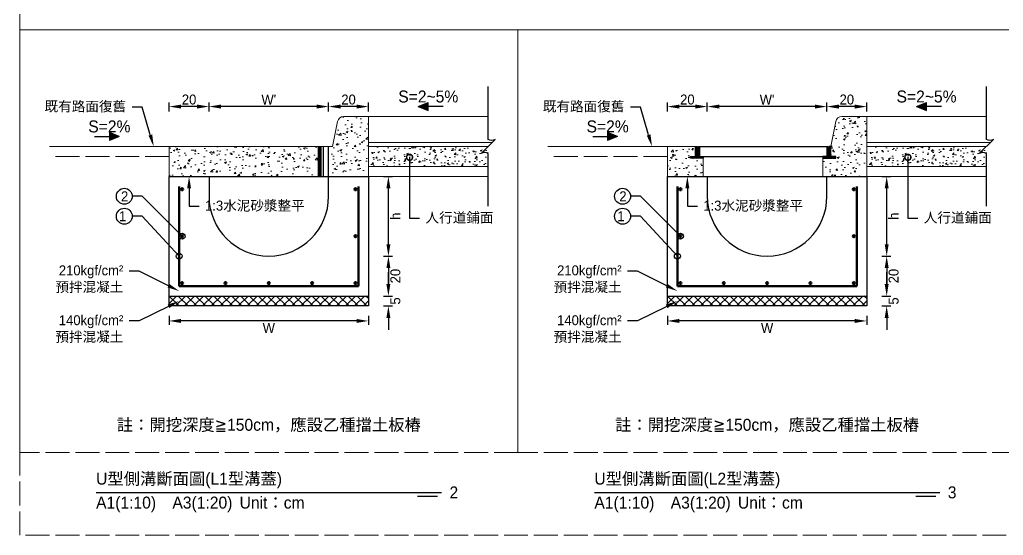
# Model space of a CAD drawing. Extents: x -8920 to 1950, y -2159 to 466.
# Drawn here: x -2640 to -2146.5, y -507 to -248.4 of the extents above; entities that cross this region are included whole.
import ezdxf
from ezdxf import colors
from ezdxf.entities.mleader import LeaderData, LeaderLine
from ezdxf.math import Vec2, Vec3

# ---------------------------------------------------------------- set-up
doc = ezdxf.new("R2010")
doc.units = 0
doc.header["$MEASUREMENT"] = 0
doc.linetypes.add('ACAD_ISO02W100', pattern=[15, 12, -3])
doc.layers.add('一、4.基本-隱藏', color=9, linetype='ACAD_ISO02W100', lineweight=20, plot=False)
doc.layers.add('三、3.文字-註解文字', color=2, linetype='Continuous')
for name, color, linetype, lineweight in [('二、1.繪圖-既有設施', 8, 'Continuous', 20), ('二、2.繪圖-施作項目', 181, 'Continuous', 30), ('二、3.繪圖-排水流向', 170, 'Continuous', 30), ('二、4.繪圖-設計鋪面', 40, 'Continuous', 20), ('二、5.繪圖-鋼筋', 60, 'Continuous', 50), ('二、6.繪圖-其他施作項目', 35, 'Continuous', 30)]:
    doc.layers.add(name, color=color, linetype=linetype, lineweight=lineweight)
doc.styles.add('次圖名(詳圖)', font='MS PGothic.ttf', dxfattribs={"height": 6})
doc.styles.add('註解文字(詳圖)', font='MS PGothic.ttf', dxfattribs={"height": 5})
doc.dimstyles.new('註解文字(詳圖)', dxfattribs={"dimtxt": 5, "dimasz": 6, "dimexe": 2, "dimexo": 5, "dimgap": 1, "dimtad": 2, "dimzin": 0, "dimdsep": 46, "dimtxsty": '註解文字(詳圖)', "dimcen": 0.1, "dimclrd": 144, "dimclre": 144, "dimclrt": 256, "dimadec": 0, "dimazin": 0, "dimtfac": 1, "dimtofl": 0, "dimtmove": 0, "dimatfit": 3, "dimfxlon": 1, "dimtolj": 1, "dimtzin": 0, "dimlwd": -1, "dimlwe": -1, "dimarcsym": 1})

# ---------------------------------------------------------------- blocks, each defined once
blk = doc.blocks.new('*D107')
at = {"layer": 'Defpoints', "color": 0, "transparency": 16777216}
for p in [(-2545, -292), (-2545, -327), (-2485, -327)]:
    blk.add_point(p, dxfattribs=at)
at = {"layer": '三、3.文字-註解文字', "color": 144, "transparency": 16777216}
for p, q in [((-2545, -294.5), (-2545, -290)), ((-2485, -294.5), (-2485, -290)), ((-2491, -292), (-2539, -292))]:
    blk.add_line(p, q, dxfattribs=at)
for points in [[(-2539, -291), (-2539, -293), (-2545, -292)], [(-2491, -291), (-2491, -293), (-2485, -292)]]:
    blk.add_solid(points, dxfattribs=at)
at = {"layer": '三、3.文字-註解文字', "transparency": 16777216, "insert": (-2515, -288.5), "char_height": 5, "attachment_point": 5, "style": '註解文字(詳圖)'}
blk.add_mtext("\\A1;W'", dxfattribs=at)
blk = doc.blocks.new('*D108')
at = {"layer": 'Defpoints', "color": 0, "transparency": 16777216}
for p in [(-2565, -292), (-2565, -327), (-2545, -327)]:
    blk.add_point(p, dxfattribs=at)
at = {"layer": '三、3.文字-註解文字', "color": 144, "transparency": 16777216}
for p, q in [((-2565, -294.5), (-2565, -290)), ((-2545, -294.5), (-2545, -290)), ((-2551, -292), (-2559, -292))]:
    blk.add_line(p, q, dxfattribs=at)
for points in [[(-2559, -291), (-2559, -293), (-2565, -292)], [(-2551, -291), (-2551, -293), (-2545, -292)]]:
    blk.add_solid(points, dxfattribs=at)
at = {"layer": '三、3.文字-註解文字', "transparency": 16777216, "insert": (-2555, -288.5), "char_height": 5, "attachment_point": 5, "style": '註解文字(詳圖)'}
blk.add_mtext('\\A1;20', dxfattribs=at)
blk = doc.blocks.new('*D109')
at = {"layer": 'Defpoints', "color": 0, "transparency": 16777216}
for p in [(-2295, -292), (-2295, -327), (-2235, -327)]:
    blk.add_point(p, dxfattribs=at)
at = {"layer": '三、3.文字-註解文字', "color": 144, "transparency": 16777216}
for p, q in [((-2295, -294.5), (-2295, -290)), ((-2235, -294.5), (-2235, -290)), ((-2241, -292), (-2289, -292))]:
    blk.add_line(p, q, dxfattribs=at)
for points in [[(-2289, -291), (-2289, -293), (-2295, -292)], [(-2241, -291), (-2241, -293), (-2235, -292)]]:
    blk.add_solid(points, dxfattribs=at)
at = {"layer": '三、3.文字-註解文字', "transparency": 16777216, "insert": (-2265, -288.5), "char_height": 5, "attachment_point": 5, "style": '註解文字(詳圖)'}
blk.add_mtext("\\A1;W'", dxfattribs=at)
blk = doc.blocks.new('*D110')
at = {"layer": 'Defpoints', "color": 0, "transparency": 16777216}
for p in [(-2315, -292), (-2315, -327), (-2295, -327)]:
    blk.add_point(p, dxfattribs=at)
at = {"layer": '三、3.文字-註解文字', "color": 144, "transparency": 16777216}
for p, q in [((-2315, -294.5), (-2315, -290)), ((-2295, -294.5), (-2295, -290)), ((-2301, -292), (-2309, -292))]:
    blk.add_line(p, q, dxfattribs=at)
for points in [[(-2309, -291), (-2309, -293), (-2315, -292)], [(-2301, -291), (-2301, -293), (-2295, -292)]]:
    blk.add_solid(points, dxfattribs=at)
at = {"layer": '三、3.文字-註解文字', "transparency": 16777216, "insert": (-2305, -288.5), "char_height": 5, "attachment_point": 5, "style": '註解文字(詳圖)'}
blk.add_mtext('\\A1;20', dxfattribs=at)
blk = doc.blocks.new('*D111')
at = {"layer": 'Defpoints', "color": 0, "transparency": 16777216}
for p in [(-2265, -327), (-2205, -327), (-2265, -367)]:
    blk.add_point(p, dxfattribs=at)
at = {"layer": '三、3.文字-註解文字', "color": 144, "transparency": 16777216}
for p, q in [((-2207.5, -327), (-2203, -327)), ((-2205, -361), (-2205, -333)), ((-2207.5, -367), (-2203, -367))]:
    blk.add_line(p, q, dxfattribs=at)
for points in [[(-2206, -333), (-2204, -333), (-2205, -327)], [(-2206, -361), (-2204, -361), (-2205, -367)]]:
    blk.add_solid(points, dxfattribs=at)
at = {"layer": '三、3.文字-註解文字', "transparency": 16777216, "insert": (-2201.5, -347), "char_height": 5, "attachment_point": 5, "rotation": 90, "style": '註解文字(詳圖)'}
blk.add_mtext('\\A1;h', dxfattribs=at)
blk = doc.blocks.new('*D112')
at = {"layer": 'Defpoints', "color": 0, "transparency": 16777216}
for p in [(-2265, -367), (-2265, -387), (-2205, -387)]:
    blk.add_point(p, dxfattribs=at)
at = {"layer": '三、3.文字-註解文字', "color": 144, "transparency": 16777216}
for p, q in [((-2207.5, -367), (-2203, -367)), ((-2205, -373), (-2205, -381)), ((-2207.5, -387), (-2203, -387))]:
    blk.add_line(p, q, dxfattribs=at)
for points in [[(-2206, -373), (-2204, -373), (-2205, -367)], [(-2206, -381), (-2204, -381), (-2205, -387)]]:
    blk.add_solid(points, dxfattribs=at)
at = {"layer": '三、3.文字-註解文字', "transparency": 16777216, "insert": (-2201.5, -377), "char_height": 5, "attachment_point": 5, "rotation": 90, "style": '註解文字(詳圖)'}
blk.add_mtext('\\A1;20', dxfattribs=at)
blk = doc.blocks.new('*D113')
at = {"layer": 'Defpoints', "color": 0, "transparency": 16777216}
for p in [(-2265, -387), (-2265, -392), (-2205, -392)]:
    blk.add_point(p, dxfattribs=at)
at = {"layer": '三、3.文字-註解文字', "color": 144, "transparency": 16777216}
for p, q in [((-2205, -381), (-2205, -375)), ((-2207.5, -387), (-2203, -387)), ((-2207.5, -392), (-2203, -392)), ((-2205, -398), (-2205, -404))]:
    blk.add_line(p, q, dxfattribs=at)
for points in [[(-2206, -381), (-2204, -381), (-2205, -387)], [(-2206, -398), (-2204, -398), (-2205, -392)]]:
    blk.add_solid(points, dxfattribs=at)
at = {"layer": '三、3.文字-註解文字', "transparency": 16777216, "insert": (-2201.5, -389.5), "char_height": 5, "attachment_point": 5, "rotation": 90, "style": '註解文字(詳圖)'}
blk.add_mtext('\\A1;5', dxfattribs=at)
blk = doc.blocks.new('*D114')
at = {"layer": 'Defpoints', "color": 0, "transparency": 16777216}
for p in [(-2315, -392), (-2215, -392), (-2315, -399.5)]:
    blk.add_point(p, dxfattribs=at)
at = {"layer": '三、3.文字-註解文字', "color": 144, "transparency": 16777216}
for p, q in [((-2315, -397), (-2315, -401.5)), ((-2221, -399.5), (-2309, -399.5)), ((-2215, -397), (-2215, -401.5))]:
    blk.add_line(p, q, dxfattribs=at)
for points in [[(-2309, -398.5), (-2309, -400.5), (-2315, -399.5)], [(-2221, -398.5), (-2221, -400.5), (-2215, -399.5)]]:
    blk.add_solid(points, dxfattribs=at)
at = {"layer": '三、3.文字-註解文字', "transparency": 16777216, "insert": (-2265, -403), "char_height": 5, "attachment_point": 5, "style": '註解文字(詳圖)'}
blk.add_mtext('\\A1;W', dxfattribs=at)
blk = doc.blocks.new('_Small')
at = {"color": 0, "linetype": 'ByBlock', "lineweight": -2}
blk.add_circle((0, 0), 0.25, dxfattribs=at)
blk = doc.blocks.new('排水流向')
at = {"layer": '二、3.繪圖-排水流向'}
h = blk.add_hatch(color=256, dxfattribs=at)
h.dxf.hatch_style = 1
h.paths.add_polyline_path([(0, 1), (0, -1), (2.5, 0)])
for points in [[(-3.75, 0), (0, 0)], [(0, 1), (0, -1)], [(2.5, 0), (0, 1)], [(2.5, 0), (0, -1)]]:
    blk.add_lwpolyline(points, dxfattribs=at)
blk = doc.blocks.new('*D253')
at = {"layer": 'Defpoints', "color": 0, "transparency": 16777216}
for p in [(-2235, -292), (-2235, -327), (-2215, -327)]:
    blk.add_point(p, dxfattribs=at)
at = {"layer": '三、3.文字-註解文字', "color": 144, "transparency": 16777216}
for p, q in [((-2235, -294.5), (-2235, -290)), ((-2215, -294.5), (-2215, -290)), ((-2221, -292), (-2229, -292))]:
    blk.add_line(p, q, dxfattribs=at)
for points in [[(-2229, -291), (-2229, -293), (-2235, -292)], [(-2221, -291), (-2221, -293), (-2215, -292)]]:
    blk.add_solid(points, dxfattribs=at)
at = {"layer": '三、3.文字-註解文字', "transparency": 16777216, "insert": (-2225, -288.5), "char_height": 5, "attachment_point": 5, "style": '註解文字(詳圖)'}
blk.add_mtext('\\A1;20', dxfattribs=at)
blk = doc.blocks.new('*D254')
at = {"layer": 'Defpoints', "color": 0, "transparency": 16777216}
for p in [(-2485, -292), (-2485, -327), (-2465, -327)]:
    blk.add_point(p, dxfattribs=at)
at = {"layer": '三、3.文字-註解文字', "color": 144, "transparency": 16777216}
for p, q in [((-2485, -294.5), (-2485, -290)), ((-2465, -294.5), (-2465, -290)), ((-2471, -292), (-2479, -292))]:
    blk.add_line(p, q, dxfattribs=at)
for points in [[(-2479, -291), (-2479, -293), (-2485, -292)], [(-2471, -291), (-2471, -293), (-2465, -292)]]:
    blk.add_solid(points, dxfattribs=at)
at = {"layer": '三、3.文字-註解文字', "transparency": 16777216, "insert": (-2475, -288.5), "char_height": 5, "attachment_point": 5, "style": '註解文字(詳圖)'}
blk.add_mtext('\\A1;20', dxfattribs=at)
blk = doc.blocks.new('_DotSmall')
at = {"color": 0, "linetype": 'ByBlock', "const_width": 0.5}
blk.add_lwpolyline([(-0.0625, 0, 1), (0.0625, 0, 1)], format="xyb", close=True, dxfattribs=at)
blk = doc.blocks.new('*D278')
at = {"layer": 'Defpoints', "color": 0, "transparency": 16777216}
for p in [(-2515, -327), (-2455, -327), (-2515, -367)]:
    blk.add_point(p, dxfattribs=at)
at = {"layer": '三、3.文字-註解文字', "color": 144, "transparency": 16777216}
for p, q in [((-2457.5, -327), (-2453, -327)), ((-2455, -361), (-2455, -333)), ((-2457.5, -367), (-2453, -367))]:
    blk.add_line(p, q, dxfattribs=at)
for points in [[(-2456, -333), (-2454, -333), (-2455, -327)], [(-2456, -361), (-2454, -361), (-2455, -367)]]:
    blk.add_solid(points, dxfattribs=at)
at = {"layer": '三、3.文字-註解文字', "transparency": 16777216, "insert": (-2451.5, -347), "char_height": 5, "attachment_point": 5, "rotation": 90, "style": '註解文字(詳圖)'}
blk.add_mtext('\\A1;h', dxfattribs=at)
blk = doc.blocks.new('*D279')
at = {"layer": 'Defpoints', "color": 0, "transparency": 16777216}
for p in [(-2515, -367), (-2515, -387), (-2455, -387)]:
    blk.add_point(p, dxfattribs=at)
at = {"layer": '三、3.文字-註解文字', "color": 144, "transparency": 16777216}
for p, q in [((-2457.5, -367), (-2453, -367)), ((-2455, -373), (-2455, -381)), ((-2457.5, -387), (-2453, -387))]:
    blk.add_line(p, q, dxfattribs=at)
for points in [[(-2456, -373), (-2454, -373), (-2455, -367)], [(-2456, -381), (-2454, -381), (-2455, -387)]]:
    blk.add_solid(points, dxfattribs=at)
at = {"layer": '三、3.文字-註解文字', "transparency": 16777216, "insert": (-2451.5, -377), "char_height": 5, "attachment_point": 5, "rotation": 90, "style": '註解文字(詳圖)'}
blk.add_mtext('\\A1;20', dxfattribs=at)
blk = doc.blocks.new('*D280')
at = {"layer": 'Defpoints', "color": 0, "transparency": 16777216}
for p in [(-2515, -387), (-2515, -392), (-2455, -392)]:
    blk.add_point(p, dxfattribs=at)
at = {"layer": '三、3.文字-註解文字', "color": 144, "transparency": 16777216}
for p, q in [((-2455, -381), (-2455, -375)), ((-2457.5, -387), (-2453, -387)), ((-2457.5, -392), (-2453, -392)), ((-2455, -398), (-2455, -404))]:
    blk.add_line(p, q, dxfattribs=at)
for points in [[(-2456, -381), (-2454, -381), (-2455, -387)], [(-2456, -398), (-2454, -398), (-2455, -392)]]:
    blk.add_solid(points, dxfattribs=at)
at = {"layer": '三、3.文字-註解文字', "transparency": 16777216, "insert": (-2451.5, -389.5), "char_height": 5, "attachment_point": 5, "rotation": 90, "style": '註解文字(詳圖)'}
blk.add_mtext('\\A1;5', dxfattribs=at)
blk = doc.blocks.new('*D287')
at = {"layer": 'Defpoints', "color": 0, "transparency": 16777216}
for p in [(-2565, -392), (-2465, -392), (-2565, -399.5)]:
    blk.add_point(p, dxfattribs=at)
at = {"layer": '三、3.文字-註解文字', "color": 144, "transparency": 16777216}
for p, q in [((-2565, -397), (-2565, -401.5)), ((-2471, -399.5), (-2559, -399.5)), ((-2465, -397), (-2465, -401.5))]:
    blk.add_line(p, q, dxfattribs=at)
for points in [[(-2559, -398.5), (-2559, -400.5), (-2565, -399.5)], [(-2471, -398.5), (-2471, -400.5), (-2465, -399.5)]]:
    blk.add_solid(points, dxfattribs=at)
at = {"layer": '三、3.文字-註解文字', "transparency": 16777216, "insert": (-2515, -403), "char_height": 5, "attachment_point": 5, "style": '註解文字(詳圖)'}
blk.add_mtext('\\A1;W', dxfattribs=at)

msp = doc.modelspace()

# ---------------------------------------------------------------- hatches: boundary and pattern name
at = {"layer": '二、1.繪圖-既有設施'}
h = msp.add_hatch(dxfattribs=at)
h.set_pattern_fill('AR-CONC', color=256, scale=0.05)
h.set_pattern_definition([(50, (-1197.767, -1147.249), (9.109233, -0.796954), [0.9525, -10.4775]), (355, (-1197.767, -1147.249), (-1.76217, 9.55284), [0.762, -8.38203]), (100.45144, (-1197.008, -1147.315), (7.34706, 8.75589), [0.8095, -8.90451]), (46.1842, (-1197.767, -1144.709), (13.55395, -2.10212), [1.42875, -15.71625]), (96.6356, (-1196.637, -1144.884), (11.87021, 12.37131), [1.21425, -13.35678]), (351.1842, (-1197.767, -1144.709), (11.87021, 12.37131), [1.143, -12.57299]), (21, (-1196.497, -1145.344), (7.58072, -5.11326), [0.9525, -10.4775]), (326, (-1196.497, -1145.344), (3.0901, 9.2094), [0.762, -8.382]), (71.45144, (-1195.865, -1145.77), (10.67082, 4.09614), [0.8095, -8.904497]), (37.5, (-1197.7668, -1147.2488), (0.15443, 4.227752), [0, -8.2804, 0, -8.509, 0, -8.41375]), (7.5, (-1197.767, -1147.249), (3.340983, 5.009029), [0, -4.8514, 0, -8.0899, 0, -3.20675]), (327.5, (-1200.599, -1147.2488), (6.77953, -0.286437), [0, -3.175, 0, -9.906, 0, -13.1445]), (317.5, (-1201.869, -1147.249), (7.40646, 1.271325), [0, -4.1275, 0, -6.5786, 0, -9.3345])])
h.paths.add_polyline_path([(-2565, -312), (-2565, -327), (-2490, -327), (-2490, -312)])
h.paths.add_polyline_path([(-2483, -312), (-2485, -312), (-2485, -327), (-2465, -327), (-2465, -312), (-2465, -297), (-2477.541, -297, 0.3575108), (-2480.482, -299.412)])
h = msp.add_hatch(dxfattribs=at)
h.set_pattern_fill('AR-CONC', color=256, scale=0.05)
h.set_pattern_definition([(50, (-936.186, -1170.314), (9.109233, -0.796954), [0.9525, -10.4775]), (355, (-936.186, -1170.314), (-1.76217, 9.55284), [0.762, -8.38203]), (100.45144, (-935.427, -1170.381), (7.34706, 8.755888), [0.8095, -8.90451]), (46.1842, (-936.186, -1167.774), (13.55395, -2.10212), [1.42875, -15.71625]), (96.6356, (-935.057, -1167.95), (11.87021, 12.37131), [1.21425, -13.35678]), (351.1842, (-936.186, -1167.774), (11.87021, 12.37131), [1.143, -12.57299]), (21, (-934.916, -1168.409), (7.58072, -5.11326), [0.9525, -10.4775]), (326, (-934.916, -1168.409), (3.0901, 9.2094), [0.762, -8.382]), (71.45144, (-934.2846, -1168.8355), (10.67082, 4.09614), [0.8095, -8.904497]), (37.5, (-936.1863, -1170.3144), (0.15443, 4.227752), [0, -8.2804, 0, -8.509, 0, -8.41375]), (7.5, (-936.1863, -1170.3144), (3.340983, 5.009029), [0, -4.8514, 0, -8.0899, 0, -3.20675]), (327.5, (-939.0184, -1170.3144), (6.77953, -0.286437), [0, -3.175, 0, -9.906, 0, -13.1445]), (317.5, (-940.2884, -1170.3144), (7.40646, 1.271325), [0, -4.1275, 0, -6.5786, 0, -9.3345])])
h.paths.add_polyline_path([(-2303.5, -317.9), (-2303.5, -317), (-2300.9, -317), (-2300.9, -312), (-2315, -312), (-2315, -327), (-2297, -327), (-2297, -317.9)])
h.paths.add_polyline_path([(-2230.5, -317), (-2230.5, -317.9), (-2237, -317.9), (-2237, -327), (-2215, -327), (-2215, -312), (-2215, -297), (-2227.541, -297, 0.3575108), (-2230.482, -299.412), (-2233, -312), (-2233.1, -312), (-2233.1, -317)])
at = {"layer": '二、2.繪圖-施作項目'}
h = msp.add_hatch(dxfattribs=at)
h.set_pattern_fill('ANSI37', color=256)
h.set_pattern_definition([(45, (-2385.809, 448.5365), (-2.245064, 2.245064), []), (135, (-2385.809, 448.5365), (-2.245064, -2.245064), [])])
h.paths.add_polyline_path([(-2465, -392), (-2565, -392), (-2565, -387), (-2465, -387)])
h = msp.add_hatch(dxfattribs=at)
h.set_pattern_fill('ANSI37', color=256)
h.set_pattern_definition([(45, (-2135.809, 448.5365), (-2.245064, 2.245064), []), (135, (-2135.809, 448.5365), (-2.245064, -2.245064), [])])
h.paths.add_polyline_path([(-2215, -392), (-2315, -392), (-2315, -387), (-2215, -387)])
at = {"layer": '二、4.繪圖-設計鋪面'}
h = msp.add_hatch(dxfattribs=at)
h.set_pattern_fill('AR-CONC', color=256)
h.set_pattern_definition([(50, (-2599.145, 123.4644), (7.1726, -0.62752), [0.75, -8.25]), (355, (-2599.145, 123.4644), (-1.38751, 7.52192), [0.6, -6.6]), (100.4514, (-2598.547, 123.412), (5.78509, 6.8944), [0.6374, -7.01142]), (46.1842, (-2599.145, 125.464), (10.67241, -1.6552), [1.125, -12.375]), (96.6356, (-2598.256, 125.326), (9.34662, 9.74119), [0.9561, -10.51714]), (351.1842, (-2599.145, 125.464), (9.34662, 9.74119), [0.9, -9.9]), (21, (-2598.145, 124.9644), (5.96907, -4.02619), [0.75, -8.25]), (326, (-2598.145, 124.9644), (2.43315, 7.2515), [0.6, -6.6]), (71.4514, (-2597.6476, 124.629), (8.40222, 3.22531), [0.6374, -7.01142]), (37.5, (-2599.145, 123.4644), (0.121599, 3.328939), [0, -6.52, 0, -6.7, 0, -6.625]), (7.5, (-2599.145, 123.4644), (2.630695, 3.944117), [0, -3.82, 0, -6.37, 0, -2.525]), (327.5, (-2601.375, 123.4644), (5.338224, -0.225549), [0, -2.5, 0, -7.8, 0, -10.35]), (317.5, (-2602.375, 123.4644), (5.83186, 1.00105), [0, -3.25, 0, -5.18, 0, -7.35])])
h.paths.add_polyline_path([(-2405, -312), (-2465, -312), (-2465, -319.5), (-2455, -319.5), (-2455, -322), (-2405, -322)])
h.paths.add_polyline_path([(-2455, -319.5), (-2465, -319.5), (-2465, -322), (-2455, -322)], flags=17)
h = msp.add_hatch(dxfattribs=at)
h.set_pattern_fill('AR-CONC', color=256)
h.set_pattern_definition([(50, (-2349.145, 123.4644), (7.1726, -0.62752), [0.75, -8.25]), (355, (-2349.145, 123.4644), (-1.38751, 7.52192), [0.6, -6.6]), (100.4514, (-2348.547, 123.412), (5.78509, 6.8944), [0.6374, -7.01142]), (46.1842, (-2349.145, 125.464), (10.67241, -1.6552), [1.125, -12.375]), (96.6356, (-2348.256, 125.326), (9.34662, 9.74119), [0.9561, -10.51714]), (351.1842, (-2349.145, 125.464), (9.34662, 9.74119), [0.9, -9.9]), (21, (-2348.145, 124.9644), (5.96907, -4.02619), [0.75, -8.25]), (326, (-2348.145, 124.9644), (2.43315, 7.2515), [0.6, -6.6]), (71.4514, (-2347.6476, 124.629), (8.40222, 3.22531), [0.6374, -7.01142]), (37.5, (-2349.145, 123.4644), (0.121599, 3.328939), [0, -6.52, 0, -6.7, 0, -6.625]), (7.5, (-2349.145, 123.4644), (2.630695, 3.944117), [0, -3.82, 0, -6.37, 0, -2.525]), (327.5, (-2351.375, 123.4644), (5.338224, -0.225549), [0, -2.5, 0, -7.8, 0, -10.35]), (317.5, (-2352.375, 123.4644), (5.83186, 1.00105), [0, -3.25, 0, -5.18, 0, -7.35])])
h.paths.add_polyline_path([(-2155, -312), (-2215, -312), (-2215, -319.5), (-2205, -319.5), (-2205, -322), (-2155, -322)])
h.paths.add_polyline_path([(-2205, -319.5), (-2215, -319.5), (-2215, -322), (-2205, -322)], flags=17)
at = {"layer": '二、5.繪圖-鋼筋'}
h = msp.add_hatch(color=256, dxfattribs=at)
h.dxf.hatch_style = 1
h.paths.add_polyline_path([(-2558, -333.5, 1), (-2559, -333.5, 1)])
h = msp.add_hatch(color=256, dxfattribs=at)
h.dxf.hatch_style = 1
h.paths.add_polyline_path([(-2471, -333.5, 1), (-2472, -333.5, 1)])
h = msp.add_hatch(color=256, dxfattribs=at)
h.dxf.hatch_style = 1
h.paths.add_polyline_path([(-2308, -333.5, 1), (-2309, -333.5, 1)])
h = msp.add_hatch(color=256, dxfattribs=at)
h.dxf.hatch_style = 1
h.paths.add_polyline_path([(-2221, -333.5, 1), (-2222, -333.5, 1)])
h = msp.add_hatch(color=256, dxfattribs=at)
h.dxf.hatch_style = 1
h.paths.add_polyline_path([(-2558, -357, 1), (-2559, -357, 1)])
h = msp.add_hatch(color=256, dxfattribs=at)
h.dxf.hatch_style = 1
h.paths.add_polyline_path([(-2471, -357, 1), (-2472, -357, 1)])
h = msp.add_hatch(color=256, dxfattribs=at)
h.dxf.hatch_style = 1
h.paths.add_polyline_path([(-2308, -357, 1), (-2309, -357, 1)])
h = msp.add_hatch(color=256, dxfattribs=at)
h.dxf.hatch_style = 1
h.paths.add_polyline_path([(-2221, -357, 1), (-2222, -357, 1)])
h = msp.add_hatch(color=256, dxfattribs=at)
h.dxf.hatch_style = 1
h.paths.add_polyline_path([(-2558, -380.5, 1), (-2559, -380.5, 1)])
h = msp.add_hatch(color=256, dxfattribs=at)
h.dxf.hatch_style = 1
h.paths.add_polyline_path([(-2536.25, -380.5, 1), (-2537.25, -380.5, 1)])
h = msp.add_hatch(color=256, dxfattribs=at)
h.dxf.hatch_style = 1
h.paths.add_polyline_path([(-2514.5, -380.5, 1), (-2515.5, -380.5, 1)])
h = msp.add_hatch(color=256, dxfattribs=at)
h.dxf.hatch_style = 1
h.paths.add_polyline_path([(-2492.75, -380.5, 1), (-2493.75, -380.5, 1)])
h = msp.add_hatch(color=256, dxfattribs=at)
h.dxf.hatch_style = 1
h.paths.add_polyline_path([(-2471, -380.5, 1), (-2472, -380.5, 1)])
h = msp.add_hatch(color=256, dxfattribs=at)
h.dxf.hatch_style = 1
h.paths.add_polyline_path([(-2308, -380.5, 1), (-2309, -380.5, 1)])
h = msp.add_hatch(color=256, dxfattribs=at)
h.dxf.hatch_style = 1
h.paths.add_polyline_path([(-2286.25, -380.5, 1), (-2287.25, -380.5, 1)])
h = msp.add_hatch(color=256, dxfattribs=at)
h.dxf.hatch_style = 1
h.paths.add_polyline_path([(-2264.5, -380.5, 1), (-2265.5, -380.5, 1)])
h = msp.add_hatch(color=256, dxfattribs=at)
h.dxf.hatch_style = 1
h.paths.add_polyline_path([(-2242.75, -380.5, 1), (-2243.75, -380.5, 1)])
h = msp.add_hatch(color=256, dxfattribs=at)
h.dxf.hatch_style = 1
h.paths.add_polyline_path([(-2221, -380.5, 1), (-2222, -380.5, 1)])
at = {"layer": '二、6.繪圖-其他施作項目'}
h = msp.add_hatch(dxfattribs=at)
h.set_pattern_fill('ANSI31', color=256, scale=0.1)
h.set_pattern_definition([(45, (-1072.16578, -1307.46255), (-0.2245064, 0.2245064), [])])
h.paths.add_polyline_path([(-2300, -312), (-2300.9, -312), (-2300.9, -317), (-2303.5, -317), (-2303.5, -317.9), (-2297, -317.9), (-2297, -317), (-2300, -317)])
h.paths.add_polyline_path([(-2234, -317), (-2237, -317), (-2237, -317.9), (-2230.5, -317.9), (-2230.5, -317), (-2233.1, -317), (-2233.1, -312), (-2234, -312)])

# ---------------------------------------------------------------- linework, layer by layer
at = {"layer": '一、4.基本-隱藏'}
for points in [[(-2640, 0), (-1860, 0), (-1860, -253.5), (-2640, -253.5)], [(-2640, 0), (-1860, 0), (-1860, -507), (-2640, -507)], [(-2640, 0), (-1860, 0), (-1860, -507), (-2640, -507)], [(-2640, -253.5), (-2390, -253.5), (-2390, -465.5), (-2640, -465.5)], [(-2390, -253.5), (-2140, -253.5), (-2140, -465.5), (-2390, -465.5)]]:
    msp.add_lwpolyline(points, close=True, dxfattribs=at)
at = {"layer": '三、3.文字-註解文字'}
for points in [[(-2405, -342), (-2405, -315.536, 0.2828427), (-2408.536, -315.536), (-2401.464, -308.464, -0.2828427), (-2405, -308.464), (-2405, -282)], [(-2155, -342), (-2155, -315.536, 0.2828427), (-2158.536, -315.536), (-2151.464, -308.464, -0.2828427), (-2155, -308.464), (-2155, -282)]]:
    msp.add_lwpolyline(points, format="xyb", dxfattribs=at)
for points in [[(-2601.66, -485.5), (-2428.34, -485.5)], [(-2430.34, -487.5), (-2440.34, -487.5)], [(-2351.66, -485.5), (-2178.34, -485.5)], [(-2180.34, -487.5), (-2190.34, -487.5)]]:
    msp.add_lwpolyline(points, dxfattribs=at)
for centre in [(-2587.5, -337), (-2337.5, -337), (-2587.5, -347), (-2337.5, -347)]:
    msp.add_circle(centre, 4, dxfattribs=at)
at = {"layer": '二、1.繪圖-既有設施'}
msp.add_lwpolyline([(-2565, -327), (-2465, -327), (-2465, -312), (-2465, -297), (-2477.541, -297, 0.3575108), (-2480.482, -299.412), (-2483, -312), (-2565, -312)], format="xyb", close=True, dxfattribs=at)
msp.add_lwpolyline([(-2233.1, -312), (-2233, -312), (-2230.482, -299.412, -0.3575108), (-2227.541, -297), (-2215, -297)], format="xyb", dxfattribs=at)
for points in [[(-2215, -312), (-2215, -297)], [(-2297, -317), (-2297, -327), (-2315, -327), (-2315, -312), (-2300.9, -312)], [(-2215, -312), (-2215, -327), (-2237, -327), (-2237, -317)]]:
    msp.add_lwpolyline(points, dxfattribs=at)
at = {"layer": '二、2.繪圖-施作項目'}
for points in [[(-2465, -392), (-2565, -392), (-2565, -327), (-2465, -327)], [(-2215, -392), (-2315, -392), (-2315, -327), (-2215, -327)]]:
    msp.add_lwpolyline(points, close=True, dxfattribs=at)
for points in [[(-2545, -327), (-2545, -337, 1), (-2485, -337), (-2485, -327)], [(-2295, -327), (-2295, -337, 1), (-2235, -337), (-2235, -327)]]:
    msp.add_lwpolyline(points, format="xyb", dxfattribs=at)
for points in [[(-2565, -387), (-2465, -387)], [(-2315, -387), (-2215, -387)]]:
    msp.add_lwpolyline(points, dxfattribs=at)
at = {"layer": '二、4.繪圖-設計鋪面'}
for points in [[(-2465, -297), (-2405, -297)], [(-2215, -297), (-2155, -297)], [(-2465, -310), (-2403, -310)], [(-2215, -310), (-2153, -310)], [(-2565, -312), (-2625, -312)], [(-2465, -312), (-2405, -312)], [(-2315, -312), (-2375, -312)], [(-2215, -312), (-2155, -312)], [(-2465, -322), (-2405, -322)], [(-2215, -322), (-2155, -322)], [(-2465, -327), (-2405, -327)], [(-2215, -327), (-2155, -327)]]:
    msp.add_lwpolyline(points, dxfattribs=at)
at = {"layer": '二、4.繪圖-設計鋪面', "linetype": 'ACAD_ISO02W100'}
for points in [[(-2565, -317), (-2625, -317)], [(-2315, -317), (-2375, -317)]]:
    msp.add_lwpolyline(points, dxfattribs=at)
at = {"layer": '二、5.繪圖-鋼筋'}
for points in [[(-2560, -332), (-2560, -382)], [(-2470, -332), (-2470, -382)], [(-2310, -332), (-2310, -382)], [(-2220, -332), (-2220, -382)], [(-2560, -382), (-2470, -382)], [(-2310, -382), (-2220, -382)]]:
    msp.add_lwpolyline(points, dxfattribs=at)
for centre in [(-2558.5, -333.5), (-2471.5, -333.5), (-2308.5, -333.5), (-2221.5, -333.5), (-2558.5, -357), (-2471.5, -357), (-2308.5, -357), (-2221.5, -357), (-2558.5, -380.5), (-2536.75, -380.5), (-2515, -380.5), (-2493.25, -380.5), (-2471.5, -380.5), (-2308.5, -380.5), (-2286.75, -380.5), (-2265, -380.5), (-2243.25, -380.5), (-2221.5, -380.5)]:
    msp.add_circle(centre, 0.5, dxfattribs=at)
at = {"layer": '二、6.繪圖-其他施作項目'}
for points in [[(-2490, -327), (-2490, -312)], [(-2489.375, -327), (-2489.375, -312)], [(-2488.75, -327), (-2488.75, -312)], [(-2487.5, -327), (-2487.5, -312)], [(-2485, -327), (-2485, -312)], [(-2299.5, -312), (-2299.5, -317)], [(-2299.5, -312), (-2234.5, -312)], [(-2298.9, -312), (-2298.9, -317)], [(-2235.1, -312), (-2235.1, -317)], [(-2234.5, -312), (-2234.5, -317)], [(-2299.5, -317), (-2234.5, -317)]]:
    msp.add_lwpolyline(points, dxfattribs=at)
for points in [[(-2303.5, -317), (-2300.9, -317), (-2300.9, -312), (-2300, -312), (-2300, -317), (-2297, -317), (-2297, -317.9), (-2303.5, -317.9)], [(-2233.1, -312), (-2234, -312), (-2234, -317), (-2237, -317), (-2237, -317.9), (-2230.5, -317.9), (-2230.5, -317), (-2233.1, -317)]]:
    msp.add_lwpolyline(points, close=True, dxfattribs=at)

# ---------------------------------------------------------------- block references
at = {"xscale": 2, "yscale": 2, "zscale": 2, "rotation": 180}
for p in [(-2435, -292), (-2185, -292)]:
    msp.add_blockref('排水流向', p, dxfattribs=at)
at = {"xscale": 2, "yscale": 2, "zscale": 2}
for p in [(-2595, -307), (-2345, -307)]:
    msp.add_blockref('排水流向', p, dxfattribs=at)

# ---------------------------------------------------------------- texts
at = {"layer": '三、3.文字-註解文字', "char_height": 6}
for s, width, gutter_width, insert, attachment_point, style in [('{\\fMS PGothic|b0|i0|c128|p34;註：開挖深度≧150cm，應設乙種擋土板樁}', 156.49231, 30, (-2515, -452), 5, '註解文字(詳圖)'), ('{\\fMS PGothic|b0|i0|c128|p34;註：開挖深度≧150cm，應設乙種擋土板樁}', 156.49231, 30, (-2265, -452), 5, '註解文字(詳圖)'), ('{\\fMS PGothic|b0|i0|c128|p34;U型側溝斷面圖(}L{\\fMS PGothic|b0|i0|c128|p34;1型溝蓋)}', 134.12151, 15, (-2601.66, -479.5), 4, '次圖名(詳圖)'), ('{\\fMS PGothic|b0|i0|c128|p34;U型側溝斷面圖(}L{\\fMS PGothic|b0|i0|c128|p34;2型溝蓋)}', 131.94411, 15, (-2351.66, -479.5), 4, '次圖名(詳圖)'), ('2', 3, 15, (-2424.34, -485.5), 4, '次圖名(詳圖)'), ('3', 3, 15, (-2174.34, -485.5), 4, '次圖名(詳圖)'), ('A1(1:10)\u3000A3(1:20){\\fMS PGothic|b0|i0|c128|p34;^IUnit：cm}', 136.03259, 15, (-2601.66, -491.5), 4, '次圖名(詳圖)'), ('A1(1:10)\u3000A3(1:20){\\fMS PGothic|b0|i0|c128|p34;^IUnit：cm}', 136.03259, 15, (-2351.66, -491.5), 4, '次圖名(詳圖)')]:
    msp.add_mtext_dynamic_manual_height_columns(s, width=width, gutter_width=gutter_width, heights=[0], dxfattribs=dict(at, insert=insert, attachment_point=attachment_point, style=style))
at = {"layer": '二、3.繪圖-排水流向', "char_height": 6, "attachment_point": 5, "style": '註解文字(詳圖)'}
for s, insert in [('{\\fMS PGothic|b0|i0|c128|p34;S=2~5%}', (-2435, -287)), ('{\\fMS PGothic|b0|i0|c128|p34;S=2~5%}', (-2185, -287)), ('{\\fMS PGothic|b0|i0|c128|p34;S=2%}', (-2595, -302)), ('{\\fMS PGothic|b0|i0|c128|p34;S=2%}', (-2345, -302))]:
    msp.add_mtext_dynamic_manual_height_columns(s, width=10.17412, gutter_width=30, heights=[0], dxfattribs=dict(at, insert=insert))

# ---------------------------------------------------------------- dimensions: what is measured, and where the dimension line sits
at = {"layer": '三、3.文字-註解文字'}
for base, p1, p2, text, picture, middle in [((-2565, -292), (-2545, -327), (-2565, -327), '20', '*D108', (-2555, -288.5)), ((-2545, -292), (-2485, -327), (-2545, -327), "W'", '*D107', (-2515, -288.5)), ((-2485, -292), (-2465, -327), (-2485, -327), '20', '*D254', (-2475, -288.5)), ((-2315, -292), (-2295, -327), (-2315, -327), '20', '*D110', (-2305, -288.5)), ((-2295, -292), (-2235, -327), (-2295, -327), "W'", '*D109', (-2265, -288.5)), ((-2235, -292), (-2215, -327), (-2235, -327), '20', '*D253', (-2225, -288.5)), ((-2565, -399.5), (-2465, -392), (-2565, -392), 'W', '*D287', (-2515, -403)), ((-2315, -399.5), (-2215, -392), (-2315, -392), 'W', '*D114', (-2265, -403))]:
    dim = msp.add_linear_dim(base=base, p1=p1, p2=p2, text=text, dimstyle='註解文字(詳圖)', dxfattribs=at)
    dim.commit()
    dim.dimension.update_dxf_attribs({"geometry": picture, "text_midpoint": middle})
for base, p1, p2, text, picture, middle in [((-2455, -327), (-2515, -367), (-2515, -327), 'h', '*D278', (-2451.5, -347)), ((-2205, -327), (-2265, -367), (-2265, -327), 'h', '*D111', (-2201.5, -347)), ((-2455, -387), (-2515, -367), (-2515, -387), '20', '*D279', (-2451.5, -377)), ((-2205, -387), (-2265, -367), (-2265, -387), '20', '*D112', (-2201.5, -377)), ((-2455, -392), (-2515, -387), (-2515, -392), '5', '*D280', (-2451.5, -389.5)), ((-2205, -392), (-2265, -387), (-2265, -392), '5', '*D113', (-2201.5, -389.5))]:
    dim = msp.add_linear_dim(base=base, p1=p1, p2=p2, angle=90, text=text, dimstyle='註解文字(詳圖)', dxfattribs=at)
    dim.commit()
    dim.dimension.update_dxf_attribs({"geometry": picture, "text_midpoint": middle})

# ---------------------------------------------------------------- leaders
ml = msp.add_multileader_mtext('Standard', dxfattribs=at)
ml.set_content('既有路面復舊', color=256, style='註解文字(詳圖)')
ml.set_leader_properties(color=144, linetype='ByLayer', lineweight=-1)
ml.build(insert=Vec2(0, 0))
ml.multileader.update_dxf_attribs({"dogleg_length": 5, "arrow_head_size": 6})
ctx = ml.context
ctx.base_point, ctx.char_height, ctx.arrow_head_size, ctx.landing_gap_size, ctx.plane_origin = Vec3(-2632.383, -292.25), 5, 6, 3, Vec3(-2657.575, -270.337)
ctx.text_align_type = 2
notes = []
notes.append((ctx, [(1, (1, 1, 0), (-2578.599, -292.25), (-1, 0), 5, [(0, [(-2572.744, -312)], 0, [])])]))
ctx.mtext.insert, ctx.mtext.alignment, ctx.mtext.flow_direction = Vec3(-2586.599, -289.409), 3, 5
ml = msp.add_multileader_mtext('Standard', dxfattribs=at)
ml.set_content('既有路面復舊', color=256, style='註解文字(詳圖)')
ml.set_leader_properties(color=144, linetype='ByLayer', lineweight=-1)
ml.build(insert=Vec2(0, 0))
ml.multileader.update_dxf_attribs({"dogleg_length": 5, "arrow_head_size": 6})
ctx = ml.context
ctx.base_point, ctx.char_height, ctx.arrow_head_size, ctx.landing_gap_size, ctx.plane_origin = Vec3(-2382.383, -292.25), 5, 6, 3, Vec3(-2407.575, -270.337)
ctx.text_align_type = 2
notes.append((ctx, [(1, (1, 1, 0), (-2328.599, -292.25), (-1, 0), 5, [(0, [(-2322.744, -312)], 0, [])])]))
ctx.mtext.insert, ctx.mtext.alignment, ctx.mtext.flow_direction = Vec3(-2336.599, -289.409), 3, 5
ml = msp.add_multileader_mtext('Standard', dxfattribs=at)
ml.set_content('人行道鋪面', color=256, style='註解文字(詳圖)')
ml.set_leader_properties(color=144, linetype='ByLayer', lineweight=-1)
ml.set_arrow_properties(name='DOTSMALL')
ml.build(insert=Vec2(0, 0))
ml.multileader.update_dxf_attribs({"dogleg_length": 5, "arrow_head_size": 6})
ctx = ml.context
ctx.base_point, ctx.char_height, ctx.arrow_head_size, ctx.landing_gap_size, ctx.plane_origin = Vec3(-2439.376, -347.979), 5, 6, 3, Vec3(-2444.376, -317.447)
notes.append((ctx, [(0, (1, 1, 0), (-2444.376, -347.979), (1, 0), 5, [(0, [(-2444.376, -317.447)], 0, [])])]))
ctx.mtext.insert, ctx.mtext.flow_direction = Vec3(-2436.376, -345.167), 5
ml = msp.add_multileader_mtext('Standard', dxfattribs=at)
ml.set_content('人行道鋪面', color=256, style='註解文字(詳圖)')
ml.set_leader_properties(color=144, linetype='ByLayer', lineweight=-1)
ml.set_arrow_properties(name='DOTSMALL')
ml.build(insert=Vec2(0, 0))
ml.multileader.update_dxf_attribs({"dogleg_length": 5, "arrow_head_size": 6})
ctx = ml.context
ctx.base_point, ctx.char_height, ctx.arrow_head_size, ctx.landing_gap_size, ctx.plane_origin = Vec3(-2189.376, -347.979), 5, 6, 3, Vec3(-2194.376, -317.447)
notes.append((ctx, [(0, (1, 1, 0), (-2194.376, -347.979), (1, 0), 5, [(0, [(-2194.376, -317.447)], 0, [])])]))
ctx.mtext.insert, ctx.mtext.flow_direction = Vec3(-2186.376, -345.167), 5
ml = msp.add_multileader_mtext('Standard', dxfattribs=at)
ml.set_content('1:3水泥砂漿整平', color=256, style='註解文字(詳圖)')
ml.set_leader_properties(color=144, linetype='ByLayer', lineweight=-1)
ml.build(insert=Vec2(0, 0))
ml.multileader.update_dxf_attribs({"dogleg_length": 5, "arrow_head_size": 6})
ctx = ml.context
ctx.base_point, ctx.char_height, ctx.arrow_head_size, ctx.landing_gap_size, ctx.plane_origin = Vec3(-2550, -342), 5, 6, 3, Vec3(-2555, -327)
notes.append((ctx, [(0, (1, 1, 0), (-2555, -342), (1, 0), 5, [(0, [(-2555, -327)], 0, [])])]))
ctx.mtext.insert, ctx.mtext.flow_direction = Vec3(-2547, -339.159), 5
ml = msp.add_multileader_mtext('Standard', dxfattribs=at)
ml.set_content('1:3水泥砂漿整平', color=256, style='註解文字(詳圖)')
ml.set_leader_properties(color=144, linetype='ByLayer', lineweight=-1)
ml.build(insert=Vec2(0, 0))
ml.multileader.update_dxf_attribs({"dogleg_length": 5, "arrow_head_size": 6})
ctx = ml.context
ctx.base_point, ctx.char_height, ctx.arrow_head_size, ctx.landing_gap_size, ctx.plane_origin = Vec3(-2300, -342), 5, 6, 3, Vec3(-2305, -327)
notes.append((ctx, [(0, (1, 1, 0), (-2305, -342), (1, 0), 5, [(0, [(-2305, -327)], 0, [])])]))
ctx.mtext.insert, ctx.mtext.flow_direction = Vec3(-2297, -339.159), 5
ml = msp.add_multileader_mtext('Standard', dxfattribs=at)
ml.set_content('2', color=256, style='註解文字(詳圖)')
ml.set_leader_properties(color=144, linetype='ByLayer', lineweight=-1)
ml.set_arrow_properties(name='SMALL')
ml.build(insert=Vec2(0, 0))
ml.multileader.update_dxf_attribs({"dogleg_length": 5, "arrow_head_size": 6})
ctx = ml.context
ctx.base_point, ctx.char_height, ctx.arrow_head_size, ctx.plane_origin = Vec3(-2590.398, -337), 5, 6, Vec3(-2557, -357)
ctx.text_align_type = 2
notes.append((ctx, [(0, (1, 1, 0), (-2578.5, -337), (-1, 0), 5, [(0, [(-2558.5, -357)], 0, [])])]))
ctx.mtext.insert, ctx.mtext.alignment, ctx.mtext.flow_direction = Vec3(-2585.5, -334.5), 3, 5
ml = msp.add_multileader_mtext('Standard', dxfattribs=at)
ml.set_content('2', color=256, style='註解文字(詳圖)')
ml.set_leader_properties(color=144, linetype='ByLayer', lineweight=-1)
ml.set_arrow_properties(name='SMALL')
ml.build(insert=Vec2(0, 0))
ml.multileader.update_dxf_attribs({"dogleg_length": 5, "arrow_head_size": 6})
ctx = ml.context
ctx.base_point, ctx.char_height, ctx.arrow_head_size, ctx.plane_origin = Vec3(-2340.398, -337), 5, 6, Vec3(-2307, -357)
ctx.text_align_type = 2
notes.append((ctx, [(0, (1, 1, 0), (-2328.5, -337), (-1, 0), 5, [(0, [(-2308.5, -357)], 0, [])])]))
ctx.mtext.insert, ctx.mtext.alignment, ctx.mtext.flow_direction = Vec3(-2335.5, -334.5), 3, 5
ml = msp.add_multileader_mtext('Standard', dxfattribs=at)
ml.set_content('1', color=256, style='註解文字(詳圖)')
ml.set_leader_properties(color=144, linetype='ByLayer', lineweight=-1)
ml.set_arrow_properties(name='SMALL')
ml.build(insert=Vec2(0, 0))
ml.multileader.update_dxf_attribs({"dogleg_length": 5, "arrow_head_size": 6})
ctx = ml.context
ctx.base_point, ctx.char_height, ctx.arrow_head_size, ctx.landing_gap_size, ctx.plane_origin = Vec3(-2591.006, -347), 5, 6, 3, Vec3(-2557, -367)
ctx.text_align_type = 2
notes.append((ctx, [(0, (1, 1, 0), (-2578.5, -347), (-1, 0), 5, [(0, [(-2560, -367)], 0, [])])]))
ctx.mtext.insert, ctx.mtext.alignment, ctx.mtext.flow_direction = Vec3(-2586.5, -344.5), 3, 5
ml = msp.add_multileader_mtext('Standard', dxfattribs=at)
ml.set_content('1', color=256, style='註解文字(詳圖)')
ml.set_leader_properties(color=144, linetype='ByLayer', lineweight=-1)
ml.set_arrow_properties(name='SMALL')
ml.build(insert=Vec2(0, 0))
ml.multileader.update_dxf_attribs({"dogleg_length": 5, "arrow_head_size": 6})
ctx = ml.context
ctx.base_point, ctx.char_height, ctx.arrow_head_size, ctx.landing_gap_size, ctx.plane_origin = Vec3(-2341.006, -347), 5, 6, 3, Vec3(-2307, -367)
ctx.text_align_type = 2
notes.append((ctx, [(0, (1, 1, 0), (-2328.5, -347), (-1, 0), 5, [(0, [(-2310, -367)], 0, [])])]))
ctx.mtext.insert, ctx.mtext.alignment, ctx.mtext.flow_direction = Vec3(-2336.5, -344.5), 3, 5
ml = msp.add_multileader_mtext('Standard', dxfattribs=at)
ml.set_content('{\\fMS PGothic|b0|i0|c128|p34;210kgf/cm²}\\P預拌{\\fMS PGothic|b0|i0|c128|p34;混凝土}', color=256, style='註解文字(詳圖)')
ml.set_leader_properties(color=144, linetype='ByLayer', lineweight=-1)
ml.build(insert=Vec2(0, 0))
ml.multileader.update_dxf_attribs({"dogleg_length": 5, "arrow_head_size": 6})
ctx = ml.context
ctx.base_point, ctx.char_height, ctx.arrow_head_size, ctx.landing_gap_size, ctx.plane_origin = Vec3(-2626.398, -374.5), 5, 6, 3, Vec3(-2560, -384.5)
ctx.text_align_type = 2
notes.append((ctx, [(0, (1, 1, 0), (-2580, -374.5), (-1, 0), 5, [(0, [(-2560, -384.5)], 0, [])])]))
ctx.mtext.insert, ctx.mtext.alignment, ctx.mtext.flow_direction = Vec3(-2588, -371.631), 3, 5
ml = msp.add_multileader_mtext('Standard', dxfattribs=at)
ml.set_content('{\\fMS PGothic|b0|i0|c128|p34;210kgf/cm²}\\P預拌{\\fMS PGothic|b0|i0|c128|p34;混凝土}', color=256, style='註解文字(詳圖)')
ml.set_leader_properties(color=144, linetype='ByLayer', lineweight=-1)
ml.build(insert=Vec2(0, 0))
ml.multileader.update_dxf_attribs({"dogleg_length": 5, "arrow_head_size": 6})
ctx = ml.context
ctx.base_point, ctx.char_height, ctx.arrow_head_size, ctx.landing_gap_size, ctx.plane_origin = Vec3(-2376.398, -374.5), 5, 6, 3, Vec3(-2310, -384.5)
ctx.text_align_type = 2
notes.append((ctx, [(0, (1, 1, 0), (-2330, -374.5), (-1, 0), 5, [(0, [(-2310, -384.5)], 0, [])])]))
ctx.mtext.insert, ctx.mtext.alignment, ctx.mtext.flow_direction = Vec3(-2338, -371.631), 3, 5
ml = msp.add_multileader_mtext('Standard', dxfattribs=at)
ml.set_content('{\\fMS PGothic|b0|i0|c128|p34;140kgf/cm²}\\P預拌{\\fMS PGothic|b0|i0|c128|p34;混凝土}', color=256, style='註解文字(詳圖)')
ml.set_leader_properties(color=144, linetype='ByLayer', lineweight=-1)
ml.build(insert=Vec2(0, 0))
ml.multileader.update_dxf_attribs({"dogleg_length": 5, "arrow_head_size": 6})
ctx = ml.context
ctx.base_point, ctx.char_height, ctx.arrow_head_size, ctx.landing_gap_size, ctx.plane_origin = Vec3(-2626.398, -399.5), 5, 6, 3, Vec3(-2560, -389.5)
ctx.text_align_type = 2
notes.append((ctx, [(0, (1, 1, 0), (-2580, -399.5), (-1, 0), 5, [(0, [(-2560, -389.5)], 0, [])])]))
ctx.mtext.insert, ctx.mtext.alignment, ctx.mtext.flow_direction = Vec3(-2588, -396.631), 3, 5
ml = msp.add_multileader_mtext('Standard', dxfattribs=at)
ml.set_content('{\\fMS PGothic|b0|i0|c128|p34;140kgf/cm²}\\P預拌{\\fMS PGothic|b0|i0|c128|p34;混凝土}', color=256, style='註解文字(詳圖)')
ml.set_leader_properties(color=144, linetype='ByLayer', lineweight=-1)
ml.build(insert=Vec2(0, 0))
ml.multileader.update_dxf_attribs({"dogleg_length": 5, "arrow_head_size": 6})
ctx = ml.context
ctx.base_point, ctx.char_height, ctx.arrow_head_size, ctx.landing_gap_size, ctx.plane_origin = Vec3(-2376.398, -399.5), 5, 6, 3, Vec3(-2310, -389.5)
ctx.text_align_type = 2
notes.append((ctx, [(0, (1, 1, 0), (-2330, -399.5), (-1, 0), 5, [(0, [(-2310, -389.5)], 0, [])])]))
ctx.mtext.insert, ctx.mtext.alignment, ctx.mtext.flow_direction = Vec3(-2338, -396.631), 3, 5
for ctx, leaders in notes:
    for number, flags, end, landing, length, lines in leaders:
        leader = LeaderData()
        leader.index, (leader.has_last_leader_line, leader.has_dogleg_vector, leader.attachment_direction) = number, flags
        leader.last_leader_point, leader.dogleg_vector, leader.dogleg_length = Vec3(end), Vec3(landing), length
        for number, points, colour, breaks in lines:
            line = LeaderLine()
            line.index, line.vertices, line.color, line.breaks = number, Vec3.list(points), colors.encode_raw_color(colour), breaks
            leader.lines.append(line)
        ctx.leaders.append(leader)

doc.saveas('drawing.dxf')
